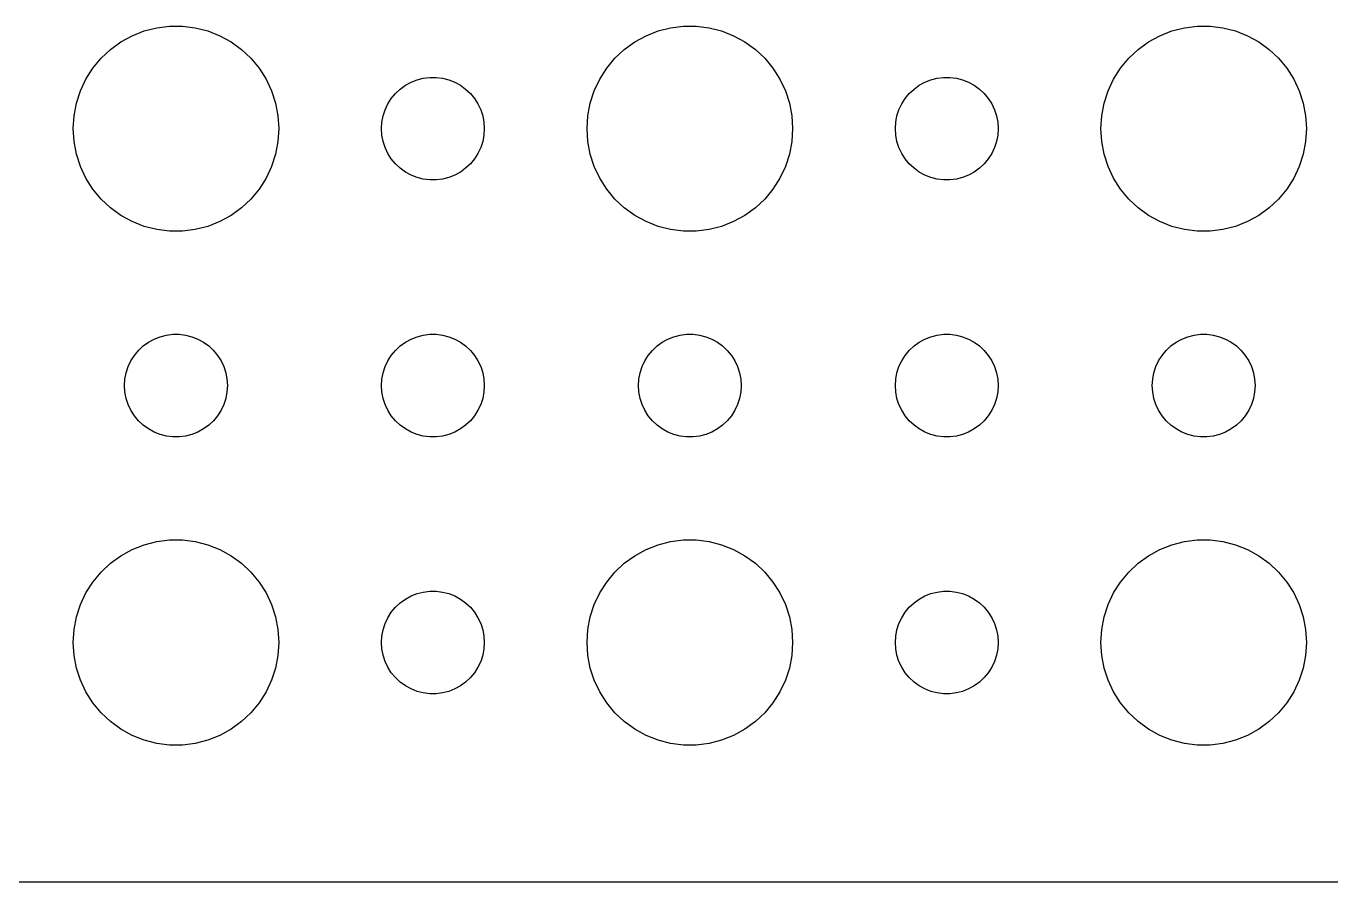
# Model space of a CAD drawing. Header units: metres. Extents: x -134 to 134, y 518 to 1078.
# Drawn here: x 63.12 to 101.21, y 746.01 to 770.99 of the extents above; entities that cross this region are included whole.
import ezdxf

# ---------------------------------------------------------------- set-up
doc = ezdxf.new("R2010")
doc.units = ezdxf.units.M

msp = doc.modelspace()

# ---------------------------------------------------------------- linework, layer by layer
for p, q in [((66.573, 770.853), (66.9379, 770.947)), ((66.9379, 770.947), (67.3116, 770.994)), ((67.3116, 770.994), (67.6884, 770.994)), ((67.6884, 770.994), (68.0621, 770.947)), ((68.0621, 770.947), (68.427, 770.853)), ((81.573, 770.853), (81.9379, 770.947)), ((81.9379, 770.947), (82.3116, 770.994)), ((82.3116, 770.994), (82.6884, 770.994)), ((82.6884, 770.994), (83.0621, 770.947)), ((83.0621, 770.947), (83.427, 770.853)), ((96.573, 770.853), (96.9379, 770.947)), ((96.9379, 770.947), (97.3116, 770.994)), ((97.3116, 770.994), (97.6884, 770.994)), ((97.6884, 770.994), (98.0621, 770.947)), ((98.0621, 770.947), (98.427, 770.853)), ((65.8925, 770.533), (66.2227, 770.714)), ((66.2227, 770.714), (66.573, 770.853)), ((68.427, 770.853), (68.7773, 770.714)), ((68.7773, 770.714), (69.1075, 770.533)), ((80.8925, 770.533), (81.2227, 770.714)), ((81.2227, 770.714), (81.573, 770.853)), ((83.427, 770.853), (83.7773, 770.714)), ((83.7773, 770.714), (84.1075, 770.533)), ((95.8925, 770.533), (96.2227, 770.714)), ((96.2227, 770.714), (96.573, 770.853)), ((98.427, 770.853), (98.7773, 770.714)), ((98.7773, 770.714), (99.1075, 770.533)), ((65.3131, 770.054), (65.5877, 770.312)), ((65.5877, 770.312), (65.8925, 770.533)), ((69.1075, 770.533), (69.4123, 770.312)), ((69.4123, 770.312), (69.6869, 770.054)), ((80.3131, 770.054), (80.5877, 770.312)), ((80.5877, 770.312), (80.8925, 770.533)), ((84.1075, 770.533), (84.4123, 770.312)), ((84.4123, 770.312), (84.6869, 770.054)), ((95.3131, 770.054), (95.5877, 770.312)), ((95.5877, 770.312), (95.8925, 770.533)), ((99.1075, 770.533), (99.4123, 770.312)), ((99.4123, 770.312), (99.6869, 770.054)), ((65.073, 769.763), (65.3131, 770.054)), ((69.6869, 770.054), (69.927, 769.763)), ((80.073, 769.763), (80.3131, 770.054)), ((84.6869, 770.054), (84.927, 769.763)), ((95.073, 769.763), (95.3131, 770.054)), ((99.6869, 770.054), (99.927, 769.763)), ((64.7107, 769.104), (64.8711, 769.445)), ((64.8711, 769.445), (65.073, 769.763)), ((69.927, 769.763), (70.1289, 769.445)), ((70.1289, 769.445), (70.2893, 769.104)), ((74.3613, 769.357), (74.5365, 769.427)), ((74.5365, 769.427), (74.7189, 769.473)), ((74.7189, 769.473), (74.9058, 769.497)), ((74.9058, 769.497), (75.0942, 769.497)), ((75.0942, 769.497), (75.2811, 769.473)), ((75.2811, 769.473), (75.4635, 769.427)), ((75.4635, 769.427), (75.6387, 769.357)), ((79.7107, 769.104), (79.8711, 769.445)), ((79.8711, 769.445), (80.073, 769.763)), ((84.927, 769.763), (85.1289, 769.445)), ((85.1289, 769.445), (85.2893, 769.104)), ((89.3613, 769.357), (89.5365, 769.427)), ((89.5365, 769.427), (89.7189, 769.473)), ((89.7189, 769.473), (89.9058, 769.497)), ((89.9058, 769.497), (90.0942, 769.497)), ((90.0942, 769.497), (90.2811, 769.473)), ((90.2811, 769.473), (90.4635, 769.427)), ((90.4635, 769.427), (90.6387, 769.357)), ((94.7107, 769.104), (94.8711, 769.445)), ((94.8711, 769.445), (95.073, 769.763)), ((99.927, 769.763), (100.129, 769.445)), ((100.129, 769.445), (100.289, 769.104)), ((64.5943, 768.746), (64.7107, 769.104)), ((70.2893, 769.104), (70.4057, 768.746)), ((73.7865, 768.882), (73.9065, 769.027)), ((73.9065, 769.027), (74.0439, 769.156)), ((74.0439, 769.156), (74.1963, 769.266)), ((74.1963, 769.266), (74.3613, 769.357)), ((75.6387, 769.357), (75.8037, 769.266)), ((75.8037, 769.266), (75.9561, 769.156)), ((75.9561, 769.156), (76.0934, 769.027)), ((76.0934, 769.027), (76.2135, 768.882)), ((79.5943, 768.746), (79.7107, 769.104)), ((85.2893, 769.104), (85.4057, 768.746)), ((88.7865, 768.882), (88.9065, 769.027)), ((88.9065, 769.027), (89.0439, 769.156)), ((89.0439, 769.156), (89.1963, 769.266)), ((89.1963, 769.266), (89.3613, 769.357)), ((90.6387, 769.357), (90.8037, 769.266)), ((90.8037, 769.266), (90.9561, 769.156)), ((90.9561, 769.156), (91.0934, 769.027)), ((91.0934, 769.027), (91.2135, 768.882)), ((94.5943, 768.746), (94.7107, 769.104)), ((100.289, 769.104), (100.406, 768.746)), ((64.5237, 768.376), (64.5943, 768.746)), ((70.4057, 768.746), (70.4763, 768.376)), ((73.6053, 768.552), (73.6855, 768.723)), ((73.6855, 768.723), (73.7865, 768.882)), ((76.2135, 768.882), (76.3145, 768.723)), ((76.3145, 768.723), (76.3947, 768.552)), ((79.5237, 768.376), (79.5943, 768.746)), ((85.4057, 768.746), (85.4763, 768.376)), ((88.6053, 768.552), (88.6855, 768.723)), ((88.6855, 768.723), (88.7865, 768.882)), ((91.2135, 768.882), (91.3145, 768.723)), ((91.3145, 768.723), (91.3947, 768.552)), ((94.5237, 768.376), (94.5943, 768.746)), ((100.406, 768.746), (100.476, 768.376)), ((64.5, 768), (64.5237, 768.376)), ((70.4763, 768.376), (70.5, 768)), ((73.5118, 768.188), (73.5471, 768.373)), ((73.5471, 768.373), (73.6053, 768.552)), ((76.3947, 768.552), (76.4529, 768.373)), ((76.4529, 768.373), (76.4882, 768.188)), ((79.5, 768), (79.5237, 768.376)), ((85.4763, 768.376), (85.5, 768)), ((88.5118, 768.188), (88.5471, 768.373)), ((88.5471, 768.373), (88.6053, 768.552)), ((91.3947, 768.552), (91.4529, 768.373)), ((91.4529, 768.373), (91.4882, 768.188)), ((94.5, 768), (94.5237, 768.376)), ((100.476, 768.376), (100.5, 768)), ((64.5237, 767.624), (64.5, 768)), ((70.5, 768), (70.4763, 767.624)), ((73.5, 768), (73.5118, 768.188)), ((73.5118, 767.812), (73.5, 768)), ((76.4882, 768.188), (76.5, 768)), ((76.5, 768), (76.4882, 767.812)), ((79.5237, 767.624), (79.5, 768)), ((85.5, 768), (85.4763, 767.624)), ((88.5, 768), (88.5118, 768.188)), ((88.5118, 767.812), (88.5, 768)), ((91.4882, 768.188), (91.5, 768)), ((91.5, 768), (91.4882, 767.812)), ((94.5237, 767.624), (94.5, 768)), ((100.5, 768), (100.476, 767.624)), ((64.5943, 767.254), (64.5237, 767.624)), ((70.4763, 767.624), (70.4057, 767.254)), ((73.5471, 767.627), (73.5118, 767.812)), ((73.6053, 767.448), (73.5471, 767.627)), ((76.4529, 767.627), (76.3947, 767.448)), ((76.4882, 767.812), (76.4529, 767.627)), ((79.5943, 767.254), (79.5237, 767.624)), ((85.4763, 767.624), (85.4057, 767.254)), ((88.5471, 767.627), (88.5118, 767.812)), ((88.6053, 767.448), (88.5471, 767.627)), ((91.4529, 767.627), (91.3947, 767.448)), ((91.4882, 767.812), (91.4529, 767.627)), ((94.5943, 767.254), (94.5237, 767.624)), ((100.476, 767.624), (100.406, 767.254)), ((64.7107, 766.896), (64.5943, 767.254)), ((70.4057, 767.254), (70.2893, 766.896)), ((73.6855, 767.277), (73.6053, 767.448)), ((73.7865, 767.118), (73.6855, 767.277)), ((73.9065, 766.973), (73.7865, 767.118)), ((76.2135, 767.118), (76.0934, 766.973)), ((76.3145, 767.277), (76.2135, 767.118)), ((76.3947, 767.448), (76.3145, 767.277)), ((79.7107, 766.896), (79.5943, 767.254)), ((85.4057, 767.254), (85.2893, 766.896)), ((88.6855, 767.277), (88.6053, 767.448)), ((88.7865, 767.118), (88.6855, 767.277)), ((88.9065, 766.973), (88.7865, 767.118)), ((91.2135, 767.118), (91.0934, 766.973)), ((91.3145, 767.277), (91.2135, 767.118)), ((91.3947, 767.448), (91.3145, 767.277)), ((94.7107, 766.896), (94.5943, 767.254)), ((100.406, 767.254), (100.289, 766.896)), ((64.8711, 766.555), (64.7107, 766.896)), ((70.2893, 766.896), (70.1289, 766.555)), ((74.0439, 766.844), (73.9065, 766.973)), ((74.1963, 766.734), (74.0439, 766.844)), ((74.3613, 766.643), (74.1963, 766.734)), ((75.8037, 766.734), (75.6387, 766.643)), ((75.9561, 766.844), (75.8037, 766.734)), ((76.0934, 766.973), (75.9561, 766.844)), ((79.8711, 766.555), (79.7107, 766.896)), ((85.2893, 766.896), (85.1289, 766.555)), ((89.0439, 766.844), (88.9065, 766.973)), ((89.1963, 766.734), (89.0439, 766.844)), ((89.3613, 766.643), (89.1963, 766.734)), ((90.8037, 766.734), (90.6387, 766.643)), ((90.9561, 766.844), (90.8037, 766.734)), ((91.0934, 766.973), (90.9561, 766.844)), ((94.8711, 766.555), (94.7107, 766.896)), ((100.289, 766.896), (100.129, 766.555)), ((65.073, 766.237), (64.8711, 766.555)), ((70.1289, 766.555), (69.927, 766.237)), ((74.5365, 766.573), (74.3613, 766.643)), ((74.7189, 766.527), (74.5365, 766.573)), ((74.9058, 766.503), (74.7189, 766.527)), ((75.0942, 766.503), (74.9058, 766.503)), ((75.2811, 766.527), (75.0942, 766.503)), ((75.4635, 766.573), (75.2811, 766.527)), ((75.6387, 766.643), (75.4635, 766.573)), ((80.073, 766.237), (79.8711, 766.555)), ((85.1289, 766.555), (84.927, 766.237)), ((89.5365, 766.573), (89.3613, 766.643)), ((89.7189, 766.527), (89.5365, 766.573)), ((89.9058, 766.503), (89.7189, 766.527)), ((90.0942, 766.503), (89.9058, 766.503)), ((90.2811, 766.527), (90.0942, 766.503)), ((90.4635, 766.573), (90.2811, 766.527)), ((90.6387, 766.643), (90.4635, 766.573)), ((95.073, 766.237), (94.8711, 766.555)), ((100.129, 766.555), (99.927, 766.237)), ((65.3131, 765.946), (65.073, 766.237)), ((69.927, 766.237), (69.6869, 765.946)), ((80.3131, 765.946), (80.073, 766.237)), ((84.927, 766.237), (84.6869, 765.946)), ((95.3131, 765.946), (95.073, 766.237)), ((99.927, 766.237), (99.6869, 765.946)), ((65.5877, 765.688), (65.3131, 765.946)), ((65.8925, 765.467), (65.5877, 765.688)), ((69.4123, 765.688), (69.1075, 765.467)), ((69.6869, 765.946), (69.4123, 765.688)), ((80.5877, 765.688), (80.3131, 765.946)), ((80.8925, 765.467), (80.5877, 765.688)), ((84.4123, 765.688), (84.1075, 765.467)), ((84.6869, 765.946), (84.4123, 765.688)), ((95.5877, 765.688), (95.3131, 765.946)), ((95.8925, 765.467), (95.5877, 765.688)), ((99.4123, 765.688), (99.1075, 765.467)), ((99.6869, 765.946), (99.4123, 765.688)), ((66.2227, 765.286), (65.8925, 765.467)), ((66.573, 765.147), (66.2227, 765.286)), ((68.7773, 765.286), (68.427, 765.147)), ((69.1075, 765.467), (68.7773, 765.286)), ((81.2227, 765.286), (80.8925, 765.467)), ((81.573, 765.147), (81.2227, 765.286)), ((83.7773, 765.286), (83.427, 765.147)), ((84.1075, 765.467), (83.7773, 765.286)), ((96.2227, 765.286), (95.8925, 765.467)), ((96.573, 765.147), (96.2227, 765.286)), ((98.7773, 765.286), (98.427, 765.147)), ((99.1075, 765.467), (98.7773, 765.286)), ((66.9379, 765.053), (66.573, 765.147)), ((67.3116, 765.006), (66.9379, 765.053)), ((67.6884, 765.006), (67.3116, 765.006)), ((68.0621, 765.053), (67.6884, 765.006)), ((68.427, 765.147), (68.0621, 765.053)), ((81.9379, 765.053), (81.573, 765.147)), ((82.3116, 765.006), (81.9379, 765.053)), ((82.6884, 765.006), (82.3116, 765.006)), ((83.0621, 765.053), (82.6884, 765.006)), ((83.427, 765.147), (83.0621, 765.053)), ((96.9379, 765.053), (96.573, 765.147)), ((97.3116, 765.006), (96.9379, 765.053)), ((97.6884, 765.006), (97.3116, 765.006)), ((98.0621, 765.053), (97.6884, 765.006)), ((98.427, 765.147), (98.0621, 765.053)), ((66.6963, 761.766), (66.8613, 761.857)), ((66.8613, 761.857), (67.0365, 761.927)), ((67.0365, 761.927), (67.2189, 761.973)), ((67.2189, 761.973), (67.4058, 761.997)), ((67.4058, 761.997), (67.5942, 761.997)), ((67.5942, 761.997), (67.7811, 761.973)), ((67.7811, 761.973), (67.9635, 761.927)), ((67.9635, 761.927), (68.1387, 761.857)), ((68.1387, 761.857), (68.3037, 761.766)), ((74.1963, 761.766), (74.3613, 761.857)), ((74.3613, 761.857), (74.5365, 761.927)), ((74.5365, 761.927), (74.7189, 761.973)), ((74.7189, 761.973), (74.9058, 761.997)), ((74.9058, 761.997), (75.0942, 761.997)), ((75.0942, 761.997), (75.2811, 761.973)), ((75.2811, 761.973), (75.4635, 761.927)), ((75.4635, 761.927), (75.6387, 761.857)), ((75.6387, 761.857), (75.8037, 761.766)), ((81.6963, 761.766), (81.8613, 761.857)), ((81.8613, 761.857), (82.0365, 761.927)), ((82.0365, 761.927), (82.2189, 761.973)), ((82.2189, 761.973), (82.4058, 761.997)), ((82.4058, 761.997), (82.5942, 761.997)), ((82.5942, 761.997), (82.7811, 761.973)), ((82.7811, 761.973), (82.9635, 761.927)), ((82.9635, 761.927), (83.1387, 761.857)), ((83.1387, 761.857), (83.3037, 761.766)), ((89.1963, 761.766), (89.3613, 761.857)), ((89.3613, 761.857), (89.5365, 761.927)), ((89.5365, 761.927), (89.7189, 761.973)), ((89.7189, 761.973), (89.9058, 761.997)), ((89.9058, 761.997), (90.0942, 761.997)), ((90.0942, 761.997), (90.2811, 761.973)), ((90.2811, 761.973), (90.4635, 761.927)), ((90.4635, 761.927), (90.6387, 761.857)), ((90.6387, 761.857), (90.8037, 761.766)), ((96.6963, 761.766), (96.8613, 761.857)), ((96.8613, 761.857), (97.0365, 761.927)), ((97.0365, 761.927), (97.2189, 761.973)), ((97.2189, 761.973), (97.4058, 761.997)), ((97.4058, 761.997), (97.5942, 761.997)), ((97.5942, 761.997), (97.7811, 761.973)), ((97.7811, 761.973), (97.9635, 761.927)), ((97.9635, 761.927), (98.1387, 761.857)), ((98.1387, 761.857), (98.3037, 761.766)), ((66.2865, 761.382), (66.4065, 761.527)), ((66.4065, 761.527), (66.5439, 761.656)), ((66.5439, 761.656), (66.6963, 761.766)), ((68.3037, 761.766), (68.4561, 761.656)), ((68.4561, 761.656), (68.5934, 761.527)), ((68.5934, 761.527), (68.7135, 761.382)), ((73.7865, 761.382), (73.9065, 761.527)), ((73.9065, 761.527), (74.0439, 761.656)), ((74.0439, 761.656), (74.1963, 761.766)), ((75.8037, 761.766), (75.9561, 761.656)), ((75.9561, 761.656), (76.0934, 761.527)), ((76.0934, 761.527), (76.2135, 761.382)), ((81.2865, 761.382), (81.4065, 761.527)), ((81.4065, 761.527), (81.5439, 761.656)), ((81.5439, 761.656), (81.6963, 761.766)), ((83.3037, 761.766), (83.4561, 761.656)), ((83.4561, 761.656), (83.5934, 761.527)), ((83.5934, 761.527), (83.7135, 761.382)), ((88.7865, 761.382), (88.9065, 761.527)), ((88.9065, 761.527), (89.0439, 761.656)), ((89.0439, 761.656), (89.1963, 761.766)), ((90.8037, 761.766), (90.9561, 761.656)), ((90.9561, 761.656), (91.0934, 761.527)), ((91.0934, 761.527), (91.2135, 761.382)), ((96.2865, 761.382), (96.4065, 761.527)), ((96.4065, 761.527), (96.5439, 761.656)), ((96.5439, 761.656), (96.6963, 761.766)), ((98.3037, 761.766), (98.4561, 761.656)), ((98.4561, 761.656), (98.5934, 761.527)), ((98.5934, 761.527), (98.7135, 761.382)), ((66.0471, 760.873), (66.1053, 761.052)), ((66.1053, 761.052), (66.1855, 761.223)), ((66.1855, 761.223), (66.2865, 761.382)), ((68.7135, 761.382), (68.8145, 761.223)), ((68.8145, 761.223), (68.8947, 761.052)), ((68.8947, 761.052), (68.9529, 760.873)), ((73.5471, 760.873), (73.6053, 761.052)), ((73.6053, 761.052), (73.6855, 761.223)), ((73.6855, 761.223), (73.7865, 761.382)), ((76.2135, 761.382), (76.3145, 761.223)), ((76.3145, 761.223), (76.3947, 761.052)), ((76.3947, 761.052), (76.4529, 760.873)), ((81.0471, 760.873), (81.1053, 761.052)), ((81.1053, 761.052), (81.1855, 761.223)), ((81.1855, 761.223), (81.2865, 761.382)), ((83.7135, 761.382), (83.8145, 761.223)), ((83.8145, 761.223), (83.8947, 761.052)), ((83.8947, 761.052), (83.9529, 760.873)), ((88.5471, 760.873), (88.6053, 761.052)), ((88.6053, 761.052), (88.6855, 761.223)), ((88.6855, 761.223), (88.7865, 761.382)), ((91.2135, 761.382), (91.3145, 761.223)), ((91.3145, 761.223), (91.3947, 761.052)), ((91.3947, 761.052), (91.4529, 760.873)), ((96.0471, 760.873), (96.1053, 761.052)), ((96.1053, 761.052), (96.1855, 761.223)), ((96.1855, 761.223), (96.2865, 761.382)), ((98.7135, 761.382), (98.8145, 761.223)), ((98.8145, 761.223), (98.8947, 761.052)), ((98.8947, 761.052), (98.9529, 760.873)), ((66, 760.5), (66.0118, 760.688)), ((66.0118, 760.688), (66.0471, 760.873)), ((68.9529, 760.873), (68.9882, 760.688)), ((68.9882, 760.688), (69, 760.5)), ((73.5, 760.5), (73.5118, 760.688)), ((73.5118, 760.688), (73.5471, 760.873)), ((76.4529, 760.873), (76.4882, 760.688)), ((76.4882, 760.688), (76.5, 760.5)), ((81, 760.5), (81.0118, 760.688)), ((81.0118, 760.688), (81.0471, 760.873)), ((83.9529, 760.873), (83.9882, 760.688)), ((83.9882, 760.688), (84, 760.5)), ((88.5, 760.5), (88.5118, 760.688)), ((88.5118, 760.688), (88.5471, 760.873)), ((91.4529, 760.873), (91.4882, 760.688)), ((91.4882, 760.688), (91.5, 760.5)), ((96, 760.5), (96.0118, 760.688)), ((96.0118, 760.688), (96.0471, 760.873)), ((98.9529, 760.873), (98.9882, 760.688)), ((98.9882, 760.688), (99, 760.5)), ((66.0118, 760.312), (66, 760.5)), ((66.0471, 760.127), (66.0118, 760.312)), ((68.9882, 760.312), (68.9529, 760.127)), ((69, 760.5), (68.9882, 760.312)), ((73.5118, 760.312), (73.5, 760.5)), ((73.5471, 760.127), (73.5118, 760.312)), ((76.4882, 760.312), (76.4529, 760.127)), ((76.5, 760.5), (76.4882, 760.312)), ((81.0118, 760.312), (81, 760.5)), ((81.0471, 760.127), (81.0118, 760.312)), ((83.9882, 760.312), (83.9529, 760.127)), ((84, 760.5), (83.9882, 760.312)), ((88.5118, 760.312), (88.5, 760.5)), ((88.5471, 760.127), (88.5118, 760.312)), ((91.4882, 760.312), (91.4529, 760.127)), ((91.5, 760.5), (91.4882, 760.312)), ((96.0118, 760.312), (96, 760.5)), ((96.0471, 760.127), (96.0118, 760.312)), ((98.9882, 760.312), (98.9529, 760.127)), ((99, 760.5), (98.9882, 760.312)), ((66.1053, 759.948), (66.0471, 760.127)), ((66.1855, 759.777), (66.1053, 759.948)), ((68.8947, 759.948), (68.8145, 759.777)), ((68.9529, 760.127), (68.8947, 759.948)), ((73.6053, 759.948), (73.5471, 760.127)), ((73.6855, 759.777), (73.6053, 759.948)), ((76.3947, 759.948), (76.3145, 759.777)), ((76.4529, 760.127), (76.3947, 759.948)), ((81.1053, 759.948), (81.0471, 760.127)), ((81.1855, 759.777), (81.1053, 759.948)), ((83.8947, 759.948), (83.8145, 759.777)), ((83.9529, 760.127), (83.8947, 759.948)), ((88.6053, 759.948), (88.5471, 760.127)), ((88.6855, 759.777), (88.6053, 759.948)), ((91.3947, 759.948), (91.3145, 759.777)), ((91.4529, 760.127), (91.3947, 759.948)), ((96.1053, 759.948), (96.0471, 760.127)), ((96.1855, 759.777), (96.1053, 759.948)), ((98.8947, 759.948), (98.8145, 759.777)), ((98.9529, 760.127), (98.8947, 759.948)), ((66.2865, 759.618), (66.1855, 759.777)), ((66.4065, 759.473), (66.2865, 759.618)), ((68.7135, 759.618), (68.5934, 759.473)), ((68.8145, 759.777), (68.7135, 759.618)), ((73.7865, 759.618), (73.6855, 759.777)), ((73.9065, 759.473), (73.7865, 759.618)), ((76.2135, 759.618), (76.0934, 759.473)), ((76.3145, 759.777), (76.2135, 759.618)), ((81.2865, 759.618), (81.1855, 759.777)), ((81.4065, 759.473), (81.2865, 759.618)), ((83.7135, 759.618), (83.5934, 759.473)), ((83.8145, 759.777), (83.7135, 759.618)), ((88.7865, 759.618), (88.6855, 759.777)), ((88.9065, 759.473), (88.7865, 759.618)), ((91.2135, 759.618), (91.0934, 759.473)), ((91.3145, 759.777), (91.2135, 759.618)), ((96.2865, 759.618), (96.1855, 759.777)), ((96.4065, 759.473), (96.2865, 759.618)), ((98.7135, 759.618), (98.5934, 759.473)), ((98.8145, 759.777), (98.7135, 759.618)), ((66.5439, 759.344), (66.4065, 759.473)), ((66.6963, 759.234), (66.5439, 759.344)), ((66.8613, 759.143), (66.6963, 759.234)), ((67.0365, 759.073), (66.8613, 759.143)), ((68.1387, 759.143), (67.9635, 759.073)), ((68.3037, 759.234), (68.1387, 759.143)), ((68.4561, 759.344), (68.3037, 759.234)), ((68.5934, 759.473), (68.4561, 759.344)), ((74.0439, 759.344), (73.9065, 759.473)), ((74.1963, 759.234), (74.0439, 759.344)), ((74.3613, 759.143), (74.1963, 759.234)), ((74.5365, 759.073), (74.3613, 759.143)), ((75.6387, 759.143), (75.4635, 759.073)), ((75.8037, 759.234), (75.6387, 759.143)), ((75.9561, 759.344), (75.8037, 759.234)), ((76.0934, 759.473), (75.9561, 759.344)), ((81.5439, 759.344), (81.4065, 759.473)), ((81.6963, 759.234), (81.5439, 759.344)), ((81.8613, 759.143), (81.6963, 759.234)), ((82.0365, 759.073), (81.8613, 759.143)), ((83.1387, 759.143), (82.9635, 759.073)), ((83.3037, 759.234), (83.1387, 759.143)), ((83.4561, 759.344), (83.3037, 759.234)), ((83.5934, 759.473), (83.4561, 759.344)), ((89.0439, 759.344), (88.9065, 759.473)), ((89.1963, 759.234), (89.0439, 759.344)), ((89.3613, 759.143), (89.1963, 759.234)), ((89.5365, 759.073), (89.3613, 759.143)), ((90.6387, 759.143), (90.4635, 759.073)), ((90.8037, 759.234), (90.6387, 759.143)), ((90.9561, 759.344), (90.8037, 759.234)), ((91.0934, 759.473), (90.9561, 759.344)), ((96.5439, 759.344), (96.4065, 759.473)), ((96.6963, 759.234), (96.5439, 759.344)), ((96.8613, 759.143), (96.6963, 759.234)), ((97.0365, 759.073), (96.8613, 759.143)), ((98.1387, 759.143), (97.9635, 759.073)), ((98.3037, 759.234), (98.1387, 759.143)), ((98.4561, 759.344), (98.3037, 759.234)), ((98.5934, 759.473), (98.4561, 759.344)), ((67.2189, 759.027), (67.0365, 759.073)), ((67.4058, 759.003), (67.2189, 759.027)), ((67.5942, 759.003), (67.4058, 759.003)), ((67.7811, 759.027), (67.5942, 759.003)), ((67.9635, 759.073), (67.7811, 759.027)), ((74.7189, 759.027), (74.5365, 759.073)), ((74.9058, 759.003), (74.7189, 759.027)), ((75.0942, 759.003), (74.9058, 759.003)), ((75.2811, 759.027), (75.0942, 759.003)), ((75.4635, 759.073), (75.2811, 759.027)), ((82.2189, 759.027), (82.0365, 759.073)), ((82.4058, 759.003), (82.2189, 759.027)), ((82.5942, 759.003), (82.4058, 759.003)), ((82.7811, 759.027), (82.5942, 759.003)), ((82.9635, 759.073), (82.7811, 759.027)), ((89.7189, 759.027), (89.5365, 759.073)), ((89.9058, 759.003), (89.7189, 759.027)), ((90.0942, 759.003), (89.9058, 759.003)), ((90.2811, 759.027), (90.0942, 759.003)), ((90.4635, 759.073), (90.2811, 759.027)), ((97.2189, 759.027), (97.0365, 759.073)), ((97.4058, 759.003), (97.2189, 759.027)), ((97.5942, 759.003), (97.4058, 759.003)), ((97.7811, 759.027), (97.5942, 759.003)), ((97.9635, 759.073), (97.7811, 759.027)), ((65.8925, 755.533), (66.2227, 755.714)), ((66.2227, 755.714), (66.573, 755.853)), ((66.573, 755.853), (66.9379, 755.947)), ((66.9379, 755.947), (67.3116, 755.994)), ((67.3116, 755.994), (67.6884, 755.994)), ((67.6884, 755.994), (68.0621, 755.947)), ((68.0621, 755.947), (68.427, 755.853)), ((68.427, 755.853), (68.7773, 755.714)), ((68.7773, 755.714), (69.1075, 755.533)), ((80.8925, 755.533), (81.2227, 755.714)), ((81.2227, 755.714), (81.573, 755.853)), ((81.573, 755.853), (81.9379, 755.947)), ((81.9379, 755.947), (82.3116, 755.994)), ((82.3116, 755.994), (82.6884, 755.994)), ((82.6884, 755.994), (83.0621, 755.947)), ((83.0621, 755.947), (83.427, 755.853)), ((83.427, 755.853), (83.7773, 755.714)), ((83.7773, 755.714), (84.1075, 755.533)), ((95.8925, 755.533), (96.2227, 755.714)), ((96.2227, 755.714), (96.573, 755.853)), ((96.573, 755.853), (96.9379, 755.947)), ((96.9379, 755.947), (97.3116, 755.994)), ((97.3116, 755.994), (97.6884, 755.994)), ((97.6884, 755.994), (98.0621, 755.947)), ((98.0621, 755.947), (98.427, 755.853)), ((98.427, 755.853), (98.7773, 755.714)), ((98.7773, 755.714), (99.1075, 755.533)), ((65.3131, 755.054), (65.5877, 755.312)), ((65.5877, 755.312), (65.8925, 755.533)), ((69.1075, 755.533), (69.4123, 755.312)), ((69.4123, 755.312), (69.6869, 755.054)), ((80.3131, 755.054), (80.5877, 755.312)), ((80.5877, 755.312), (80.8925, 755.533)), ((84.1075, 755.533), (84.4123, 755.312)), ((84.4123, 755.312), (84.6869, 755.054)), ((95.3131, 755.054), (95.5877, 755.312)), ((95.5877, 755.312), (95.8925, 755.533)), ((99.1075, 755.533), (99.4123, 755.312)), ((99.4123, 755.312), (99.6869, 755.054)), ((65.073, 754.763), (65.3131, 755.054)), ((69.6869, 755.054), (69.927, 754.763)), ((80.073, 754.763), (80.3131, 755.054)), ((84.6869, 755.054), (84.927, 754.763)), ((95.073, 754.763), (95.3131, 755.054)), ((99.6869, 755.054), (99.927, 754.763)), ((64.8711, 754.445), (65.073, 754.763)), ((69.927, 754.763), (70.1289, 754.445)), ((79.8711, 754.445), (80.073, 754.763)), ((84.927, 754.763), (85.1289, 754.445)), ((94.8711, 754.445), (95.073, 754.763)), ((99.927, 754.763), (100.129, 754.445)), ((64.7107, 754.104), (64.8711, 754.445)), ((70.1289, 754.445), (70.2893, 754.104)), ((74.0439, 754.156), (74.1963, 754.266)), ((74.1963, 754.266), (74.3613, 754.357)), ((74.3613, 754.357), (74.5365, 754.427)), ((74.5365, 754.427), (74.7189, 754.473)), ((74.7189, 754.473), (74.9058, 754.497)), ((74.9058, 754.497), (75.0942, 754.497)), ((75.0942, 754.497), (75.2811, 754.473)), ((75.2811, 754.473), (75.4635, 754.427)), ((75.4635, 754.427), (75.6387, 754.357)), ((75.6387, 754.357), (75.8037, 754.266)), ((75.8037, 754.266), (75.9561, 754.156)), ((79.7107, 754.104), (79.8711, 754.445)), ((85.1289, 754.445), (85.2893, 754.104)), ((89.0439, 754.156), (89.1963, 754.266)), ((89.1963, 754.266), (89.3613, 754.357)), ((89.3613, 754.357), (89.5365, 754.427)), ((89.5365, 754.427), (89.7189, 754.473)), ((89.7189, 754.473), (89.9058, 754.497)), ((89.9058, 754.497), (90.0942, 754.497)), ((90.0942, 754.497), (90.2811, 754.473)), ((90.2811, 754.473), (90.4635, 754.427)), ((90.4635, 754.427), (90.6387, 754.357)), ((90.6387, 754.357), (90.8037, 754.266)), ((90.8037, 754.266), (90.9561, 754.156)), ((94.7107, 754.104), (94.8711, 754.445)), ((100.129, 754.445), (100.289, 754.104)), ((64.5943, 753.746), (64.7107, 754.104)), ((70.2893, 754.104), (70.4057, 753.746)), ((73.6855, 753.723), (73.7865, 753.882)), ((73.7865, 753.882), (73.9065, 754.027)), ((73.9065, 754.027), (74.0439, 754.156)), ((75.9561, 754.156), (76.0934, 754.027)), ((76.0934, 754.027), (76.2135, 753.882)), ((76.2135, 753.882), (76.3145, 753.723)), ((79.5943, 753.746), (79.7107, 754.104)), ((85.2893, 754.104), (85.4057, 753.746)), ((88.6855, 753.723), (88.7865, 753.882)), ((88.7865, 753.882), (88.9065, 754.027)), ((88.9065, 754.027), (89.0439, 754.156)), ((90.9561, 754.156), (91.0934, 754.027)), ((91.0934, 754.027), (91.2135, 753.882)), ((91.2135, 753.882), (91.3145, 753.723)), ((94.5943, 753.746), (94.7107, 754.104)), ((100.289, 754.104), (100.406, 753.746)), ((64.5237, 753.376), (64.5943, 753.746)), ((70.4057, 753.746), (70.4763, 753.376)), ((73.5471, 753.373), (73.6053, 753.552)), ((73.6053, 753.552), (73.6855, 753.723)), ((76.3145, 753.723), (76.3947, 753.552)), ((76.3947, 753.552), (76.4529, 753.373)), ((79.5237, 753.376), (79.5943, 753.746)), ((85.4057, 753.746), (85.4763, 753.376)), ((88.5471, 753.373), (88.6053, 753.552)), ((88.6053, 753.552), (88.6855, 753.723)), ((91.3145, 753.723), (91.3947, 753.552)), ((91.3947, 753.552), (91.4529, 753.373)), ((94.5237, 753.376), (94.5943, 753.746)), ((100.406, 753.746), (100.476, 753.376)), ((64.5, 753), (64.5237, 753.376)), ((70.4763, 753.376), (70.5, 753)), ((73.5, 753), (73.5118, 753.188)), ((73.5118, 753.188), (73.5471, 753.373)), ((76.4529, 753.373), (76.4882, 753.188)), ((76.4882, 753.188), (76.5, 753)), ((79.5, 753), (79.5237, 753.376)), ((85.4763, 753.376), (85.5, 753)), ((88.5, 753), (88.5118, 753.188)), ((88.5118, 753.188), (88.5471, 753.373)), ((91.4529, 753.373), (91.4882, 753.188)), ((91.4882, 753.188), (91.5, 753)), ((94.5, 753), (94.5237, 753.376)), ((100.476, 753.376), (100.5, 753)), ((64.5237, 752.624), (64.5, 753)), ((70.5, 753), (70.4763, 752.624)), ((73.5118, 752.812), (73.5, 753)), ((73.5471, 752.627), (73.5118, 752.812)), ((76.4882, 752.812), (76.4529, 752.627)), ((76.5, 753), (76.4882, 752.812)), ((79.5237, 752.624), (79.5, 753)), ((85.5, 753), (85.4763, 752.624)), ((88.5118, 752.812), (88.5, 753)), ((88.5471, 752.627), (88.5118, 752.812)), ((91.4882, 752.812), (91.4529, 752.627)), ((91.5, 753), (91.4882, 752.812)), ((94.5237, 752.624), (94.5, 753)), ((100.5, 753), (100.476, 752.624)), ((64.5943, 752.254), (64.5237, 752.624)), ((64.7107, 751.896), (64.5943, 752.254)), ((70.4057, 752.254), (70.2893, 751.896)), ((70.4763, 752.624), (70.4057, 752.254)), ((73.6053, 752.448), (73.5471, 752.627)), ((73.6855, 752.277), (73.6053, 752.448)), ((73.7865, 752.118), (73.6855, 752.277)), ((76.3145, 752.277), (76.2135, 752.118)), ((76.3947, 752.448), (76.3145, 752.277)), ((76.4529, 752.627), (76.3947, 752.448)), ((79.5943, 752.254), (79.5237, 752.624)), ((79.7107, 751.896), (79.5943, 752.254)), ((85.4057, 752.254), (85.2893, 751.896)), ((85.4763, 752.624), (85.4057, 752.254)), ((88.6053, 752.448), (88.5471, 752.627)), ((88.6855, 752.277), (88.6053, 752.448)), ((88.7865, 752.118), (88.6855, 752.277)), ((91.3145, 752.277), (91.2135, 752.118)), ((91.3947, 752.448), (91.3145, 752.277)), ((91.4529, 752.627), (91.3947, 752.448)), ((94.5943, 752.254), (94.5237, 752.624)), ((94.7107, 751.896), (94.5943, 752.254)), ((100.406, 752.254), (100.289, 751.896)), ((100.476, 752.624), (100.406, 752.254)), ((64.8711, 751.555), (64.7107, 751.896)), ((70.2893, 751.896), (70.1289, 751.555)), ((73.9065, 751.973), (73.7865, 752.118)), ((74.0439, 751.844), (73.9065, 751.973)), ((76.0934, 751.973), (75.9561, 751.844)), ((76.2135, 752.118), (76.0934, 751.973)), ((79.8711, 751.555), (79.7107, 751.896)), ((85.2893, 751.896), (85.1289, 751.555)), ((88.9065, 751.973), (88.7865, 752.118)), ((89.0439, 751.844), (88.9065, 751.973)), ((91.0934, 751.973), (90.9561, 751.844)), ((91.2135, 752.118), (91.0934, 751.973)), ((94.8711, 751.555), (94.7107, 751.896)), ((100.289, 751.896), (100.129, 751.555)), ((65.073, 751.237), (64.8711, 751.555)), ((70.1289, 751.555), (69.927, 751.237)), ((74.1963, 751.734), (74.0439, 751.844)), ((74.3613, 751.643), (74.1963, 751.734)), ((74.5365, 751.573), (74.3613, 751.643)), ((74.7189, 751.527), (74.5365, 751.573)), ((74.9058, 751.503), (74.7189, 751.527)), ((75.0942, 751.503), (74.9058, 751.503)), ((75.2811, 751.527), (75.0942, 751.503)), ((75.4635, 751.573), (75.2811, 751.527)), ((75.6387, 751.643), (75.4635, 751.573)), ((75.8037, 751.734), (75.6387, 751.643)), ((75.9561, 751.844), (75.8037, 751.734)), ((80.073, 751.237), (79.8711, 751.555)), ((85.1289, 751.555), (84.927, 751.237)), ((89.1963, 751.734), (89.0439, 751.844)), ((89.3613, 751.643), (89.1963, 751.734)), ((89.5365, 751.573), (89.3613, 751.643)), ((89.7189, 751.527), (89.5365, 751.573)), ((89.9058, 751.503), (89.7189, 751.527)), ((90.0942, 751.503), (89.9058, 751.503)), ((90.2811, 751.527), (90.0942, 751.503)), ((90.4635, 751.573), (90.2811, 751.527)), ((90.6387, 751.643), (90.4635, 751.573)), ((90.8037, 751.734), (90.6387, 751.643)), ((90.9561, 751.844), (90.8037, 751.734)), ((95.073, 751.237), (94.8711, 751.555)), ((100.129, 751.555), (99.927, 751.237)), ((65.3131, 750.946), (65.073, 751.237)), ((69.927, 751.237), (69.6869, 750.946)), ((80.3131, 750.946), (80.073, 751.237)), ((84.927, 751.237), (84.6869, 750.946)), ((95.3131, 750.946), (95.073, 751.237)), ((99.927, 751.237), (99.6869, 750.946)), ((65.5877, 750.688), (65.3131, 750.946)), ((69.6869, 750.946), (69.4123, 750.688)), ((80.5877, 750.688), (80.3131, 750.946)), ((84.6869, 750.946), (84.4123, 750.688)), ((95.5877, 750.688), (95.3131, 750.946)), ((99.6869, 750.946), (99.4123, 750.688)), ((65.8925, 750.467), (65.5877, 750.688)), ((66.2227, 750.286), (65.8925, 750.467)), ((69.1075, 750.467), (68.7773, 750.286)), ((69.4123, 750.688), (69.1075, 750.467)), ((80.8925, 750.467), (80.5877, 750.688)), ((81.2227, 750.286), (80.8925, 750.467)), ((84.1075, 750.467), (83.7773, 750.286)), ((84.4123, 750.688), (84.1075, 750.467)), ((95.8925, 750.467), (95.5877, 750.688)), ((96.2227, 750.286), (95.8925, 750.467)), ((99.1075, 750.467), (98.7773, 750.286)), ((99.4123, 750.688), (99.1075, 750.467)), ((66.573, 750.147), (66.2227, 750.286)), ((66.9379, 750.053), (66.573, 750.147)), ((67.3116, 750.006), (66.9379, 750.053)), ((67.6884, 750.006), (67.3116, 750.006)), ((68.0621, 750.053), (67.6884, 750.006)), ((68.427, 750.147), (68.0621, 750.053)), ((68.7773, 750.286), (68.427, 750.147)), ((81.573, 750.147), (81.2227, 750.286)), ((81.9379, 750.053), (81.573, 750.147)), ((82.3116, 750.006), (81.9379, 750.053)), ((82.6884, 750.006), (82.3116, 750.006)), ((83.0621, 750.053), (82.6884, 750.006)), ((83.427, 750.147), (83.0621, 750.053)), ((83.7773, 750.286), (83.427, 750.147)), ((96.573, 750.147), (96.2227, 750.286)), ((96.9379, 750.053), (96.573, 750.147)), ((97.3116, 750.006), (96.9379, 750.053)), ((97.6884, 750.006), (97.3116, 750.006)), ((98.0621, 750.053), (97.6884, 750.006)), ((98.427, 750.147), (98.0621, 750.053)), ((98.7773, 750.286), (98.427, 750.147)), ((-129.814, 746.01), (129.814, 746.01))]:
    msp.add_line(p, q)

doc.saveas('drawing.dxf')
